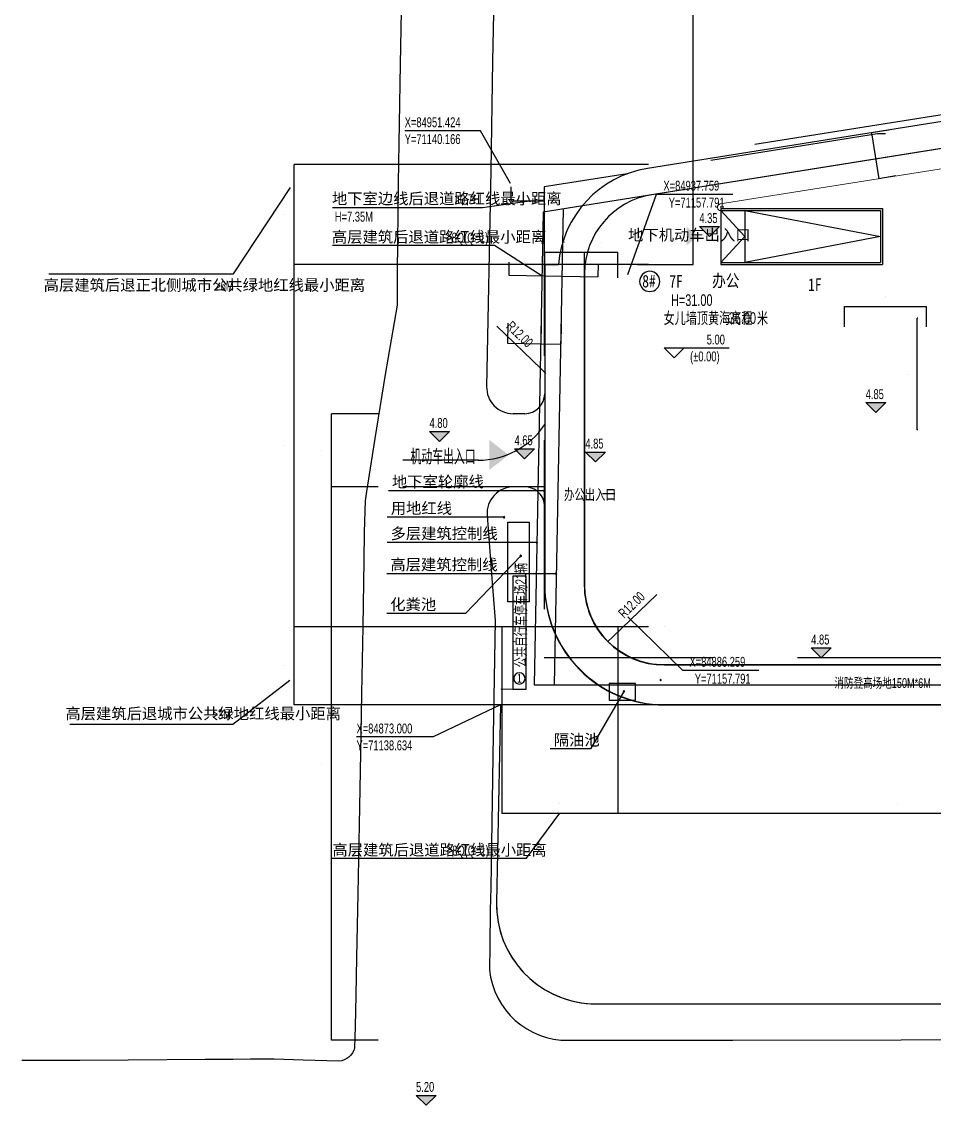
# Model space of a CAD drawing. Header units: metres. Extents: x 71066629 to 71646772, y 84793253 to 85208804.
# Drawn here: x 71066629 to 71203891, y 84812750 to 84975780 of the extents above; entities that cross this region are included whole.
import ezdxf

# ---------------------------------------------------------------- set-up
doc = ezdxf.new("R2010")
doc.units = ezdxf.units.M
doc.header["$LTSCALE"] = 1000
doc.linetypes.add('DASHEDX2', pattern=[38.1, 25.4, -12.7])
for name, color, linetype in [('A_N_DIM_LEAD', 3, 'CONTINUOUS'), ('A_N_PUB_TEXT', 7, 'CONTINUOUS'), ('A_SITEP_TEX_1', 7, 'CONTINUOUS'), ('A_SITEP_TEX_2', 7, 'CONTINUOUS'), ('DIM_COOR', 3, 'CONTINUOUS'), ('DIM_SYMB', 3, 'CONTINUOUS'), ('G-ANNO-DIMS', 3, 'CONTINUOUS'), ('G-ANNO-LEGN', 3, 'CONTINUOUS'), ('G-ANNO-LEVL', 3, 'CONTINUOUS'), ('G-ANNO-TEXT', 7, 'CONTINUOUS'), ('G-BLDG-HIGH', 1, 'CONTINUOUS'), ('G-BLDG-MULT', 1, 'CONTINUOUS'), ('G-BSMT-OTLN', 5, 'DASHEDX2'), ('G-FRIE-FLWL', 6, 'CONTINUOUS'), ('G-PLTG', 105, 'CONTINUOUS'), ('G-SDWK', 157, 'CONTINUOUS'), ('G-STRU', 134, 'CONTINUOUS'), ('G_DRIV_ROAD', 145, 'CONTINUOUS'), ('G_N_PUB_TEXT', 7, 'CONTINUOUS'), ('G_SITE_REDL', 1, 'CONTINUOUS'), ('PUB_DIM', 3, 'CONTINUOUS'), ('PUB_TEXT', 7, 'CONTINUOUS')]:
    doc.layers.add(name, color=color, linetype=linetype)
doc.layers.add('G-ROAD-园区', color=175, linetype='CONTINUOUS', lineweight=13)
doc.styles.add('_TCH_DIM', font='_TCH_DIM')
doc.styles.add('GAD A', font='GAD A')
doc.styles.add('HZ1', font='HZ1')
doc.styles.get("Standard").update_dxf_attribs({"font": 'STANDARD'})
doc.styles.add('黑体', font='黑体')
doc.dimstyles.get("Standard").update_dxf_attribs({"dimtxt": 2, "dimasz": 1, "dimexe": 0.18, "dimexo": 0.0625, "dimgap": 1, "dimtad": 0, "dimtoh": 1, "dimdec": 1, "dimzin": 0, "dimdsep": 46, "dimtxsty": 'STANDARD', "dimcen": 0.09, "dimadec": 0, "dimazin": 0, "dimtfac": 1, "dimtdec": 4, "dimtofl": 0, "dimtmove": 0, "dimatfit": 3, "dimtolj": 1, "dimtzin": 0, "dimarcsym": 0})

# ---------------------------------------------------------------- blocks, each defined once
blk = doc.blocks.new('*D5')
at = {"layer": 'PUB_DIM', "color": 0, "linetype": 'ByBlock', "lineweight": -2}
for p, q in [((71159263, 85025245), (71167635, 85025245)), ((71167635, 84939259), (71167635, 85025245)), ((71159263, 84939259), (71167635, 84939259))]:
    blk.add_line(p, q, dxfattribs=at)
for points in [[(71167635, 85025245), (71167635, 85025244), (71167634, 85025244)], [(71167635, 84939259), (71167634, 84939260), (71167635, 84939260)]]:
    blk.add_solid(points, dxfattribs=at)
at = {"layer": 'PUB_DIM', "color": 0, "linetype": 'CONTINUOUS', "lineweight": -2, "insert": (71166135, 84982252), "char_height": 2, "width": 9.56, "attachment_point": 5, "rotation": 90}
blk.add_mtext('85985.4', dxfattribs=at)
blk = doc.blocks.new('*D6')
at = {"layer": 'G-ANNO-DIMS', "color": 0, "linetype": 'ByBlock', "lineweight": -2}
for p, q in [((71160886, 84954316), (71107625, 84954316)), ((71107625, 84939259), (71107625, 84954316)), ((71160886, 84939259), (71107625, 84939259))]:
    blk.add_line(p, q, dxfattribs=at)
for points in [[(71107625, 84954316), (71107625, 84954315), (71107625, 84954315)], [(71107625, 84939259), (71107625, 84939260), (71107625, 84939260)]]:
    blk.add_solid(points, dxfattribs=at)
at = {"layer": 'G-ANNO-DIMS', "color": 0, "linetype": 'CONTINUOUS', "lineweight": -2, "insert": (71106125, 84946788), "char_height": 2, "width": 9.11, "attachment_point": 5, "rotation": 90}
blk.add_mtext('15056.4', dxfattribs=at)
blk = doc.blocks.new('*D7')
at = {"layer": 'G-ANNO-DIMS', "color": 0, "linetype": 'ByBlock', "lineweight": -2}
for p, q in [((71160886, 84939259), (71107625, 84939259)), ((71107625, 84884759), (71107625, 84939259)), ((71160886, 84884759), (71107625, 84884759))]:
    blk.add_line(p, q, dxfattribs=at)
for points in [[(71107625, 84939259), (71107625, 84939258), (71107625, 84939258)], [(71107625, 84884759), (71107625, 84884760), (71107625, 84884760)]]:
    blk.add_solid(points, dxfattribs=at)
at = {"layer": 'G-ANNO-DIMS', "color": 0, "linetype": 'CONTINUOUS', "lineweight": -2, "insert": (71106125, 84912009), "char_height": 2, "width": 9.56, "attachment_point": 5, "rotation": 90}
blk.add_mtext('54500.0', dxfattribs=at)
blk = doc.blocks.new('*D8')
at = {"layer": 'G-ANNO-DIMS', "color": 0, "linetype": 'ByBlock', "lineweight": -2}
for p, q in [((71160886, 84884759), (71107625, 84884759)), ((71107625, 84873000), (71107625, 84884759)), ((71160886, 84873000), (71107625, 84873000))]:
    blk.add_line(p, q, dxfattribs=at)
for points in [[(71107625, 84884759), (71107625, 84884758), (71107625, 84884758)], [(71107625, 84873000), (71107625, 84873001), (71107625, 84873001)]]:
    blk.add_solid(points, dxfattribs=at)
at = {"layer": 'G-ANNO-DIMS', "color": 0, "linetype": 'CONTINUOUS', "lineweight": -2, "insert": (71106125, 84878880), "char_height": 2, "width": 8.44, "attachment_point": 5, "rotation": 90}
blk.add_mtext('11759.3', dxfattribs=at)
blk = doc.blocks.new('*D31')
at = {"layer": 'G-FRIE-FLWL', "color": 0, "linetype": 'ByBlock', "lineweight": -2}
for p, q in [((71151291, 84937259), (71151291, 84941086)), ((71151291, 84941086), (71156291, 84941086)), ((71156291, 84937259), (71156291, 84941086))]:
    blk.add_line(p, q, dxfattribs=at)
for points in [[(71151291, 84941086), (71151292, 84941086), (71151292, 84941086)], [(71156291, 84941086), (71156290, 84941086), (71156290, 84941086)]]:
    blk.add_solid(points, dxfattribs=at)
at = {"layer": 'G-FRIE-FLWL', "color": 0, "linetype": 'CONTINUOUS', "lineweight": -2, "insert": (71153791, 84942586), "char_height": 2, "width": 8, "attachment_point": 5, "rotation": 0.00003}
blk.add_mtext('5000.4', dxfattribs=at)
blk = doc.blocks.new('*D32')
at = {"layer": 'G-FRIE-FLWL', "color": 0, "linetype": 'ByBlock', "lineweight": -2}
for p, q in [((71145291, 84937259), (71145291, 84941086)), ((71145291, 84941086), (71151291, 84941086)), ((71151291, 84937259), (71151291, 84941086))]:
    blk.add_line(p, q, dxfattribs=at)
for points in [[(71145291, 84941086), (71145292, 84941086), (71145292, 84941086)], [(71151291, 84941086), (71151290, 84941086), (71151290, 84941086)]]:
    blk.add_solid(points, dxfattribs=at)
at = {"layer": 'G-FRIE-FLWL', "color": 0, "linetype": 'CONTINUOUS', "lineweight": -2, "insert": (71148291, 84942586), "char_height": 2, "width": 7.78, "attachment_point": 5, "rotation": 0.00003}
blk.add_mtext('5999.7', dxfattribs=at)
blk = doc.blocks.new('*D35')
at = {"layer": 'PUB_DIM', "color": 0, "linetype": 'ByBlock', "lineweight": -2}
for p, q in [((71201391, 84931159), (71201322, 84931159)), ((71201322, 84914359), (71201322, 84931159)), ((71201391, 84914359), (71201322, 84914359))]:
    blk.add_line(p, q, dxfattribs=at)
for points in [[(71201322, 84931159), (71201322, 84931158), (71201322, 84931158)], [(71201322, 84914359), (71201322, 84914360), (71201322, 84914360)]]:
    blk.add_solid(points, dxfattribs=at)
at = {"layer": 'PUB_DIM', "color": 0, "linetype": 'CONTINUOUS', "lineweight": -2, "insert": (71199822, 84922759), "char_height": 2, "width": 8.89, "attachment_point": 5, "rotation": 90}
blk.add_mtext('16800.0', dxfattribs=at)
blk = doc.blocks.new('*D36')
at = {"layer": 'PUB_DIM', "color": 0, "linetype": 'ByBlock', "lineweight": -2}
for p, q in [((71190391, 84929859), (71190391, 84932930)), ((71190391, 84932930), (71202691, 84932930)), ((71202691, 84929859), (71202691, 84932930))]:
    blk.add_line(p, q, dxfattribs=at)
for points in [[(71190391, 84932930), (71190392, 84932930), (71190392, 84932930)], [(71202691, 84932930), (71202690, 84932930), (71202690, 84932930)]]:
    blk.add_solid(points, dxfattribs=at)
at = {"layer": 'PUB_DIM', "color": 0, "linetype": 'CONTINUOUS', "lineweight": -2, "insert": (71196541, 84934430), "char_height": 2, "width": 8.89, "attachment_point": 5}
blk.add_mtext('12300.0', dxfattribs=at)
blk = doc.blocks.new('*D48')
at = {"layer": 'PUB_DIM', "color": 0, "linetype": 'ByBlock', "lineweight": -2}
for p, q in [((71120250, 84905799), (71113223, 84905799)), ((71113223, 84822529), (71113223, 84905799)), ((71120250, 84822529), (71113223, 84822529))]:
    blk.add_line(p, q, dxfattribs=at)
for points in [[(71113223, 84905799), (71113223, 84905798), (71113223, 84905798)], [(71113223, 84822529), (71113223, 84822530), (71113223, 84822530)]]:
    blk.add_solid(points, dxfattribs=at)
at = {"layer": 'PUB_DIM', "color": 0, "linetype": 'CONTINUOUS', "lineweight": -2, "insert": (71111723, 84864164), "char_height": 2, "width": 8.89, "attachment_point": 5, "rotation": 90}
blk.add_mtext('83270.1', dxfattribs=at)
blk = doc.blocks.new('*D49')
at = {"layer": 'PUB_DIM', "color": 0, "linetype": 'ByBlock', "lineweight": -2}
for p, q in [((71120250, 84916799), (71113223, 84916799)), ((71113223, 84905799), (71113223, 84916799)), ((71120250, 84905799), (71113223, 84905799))]:
    blk.add_line(p, q, dxfattribs=at)
for points in [[(71113223, 84916799), (71113223, 84916798), (71113223, 84916798)], [(71113223, 84905799), (71113223, 84905800), (71113223, 84905800)]]:
    blk.add_solid(points, dxfattribs=at)
at = {"layer": 'PUB_DIM', "color": 0, "linetype": 'CONTINUOUS', "lineweight": -2, "insert": (71111723, 84911299), "char_height": 2, "width": 8.44, "attachment_point": 5, "rotation": 90}
blk.add_mtext('11000.0', dxfattribs=at)
blk = doc.blocks.new('*D50')
at = {"layer": 'PUB_DIM', "color": 0, "linetype": 'ByBlock', "lineweight": -2}
for p, q in [((71197000, 84959479), (71194445, 84959071)), ((71194445, 84959071), (71195548, 84952158)), ((71198103, 84952566), (71195548, 84952158))]:
    blk.add_line(p, q, dxfattribs=at)
for points in [[(71194445, 84959071), (71194445, 84959070), (71194445, 84959070)], [(71195548, 84952158), (71195547, 84952159), (71195548, 84952159)]]:
    blk.add_solid(points, dxfattribs=at)
at = {"layer": 'PUB_DIM', "color": 0, "linetype": 'CONTINUOUS', "lineweight": -2, "insert": (71196478, 84955851), "char_height": 2, "width": 7.33, "attachment_point": 5, "rotation": 279.06477}
blk.add_mtext('7000.1', dxfattribs=at)
blk = doc.blocks.new('*D65')
at = {"layer": 'PUB_DIM', "color": 0, "linetype": 'ByBlock', "lineweight": -2}
for p, q in [((71139911, 84939595), (71139873, 84937636)), ((71153309, 84939333), (71153271, 84937375)), ((71139873, 84937636), (71153271, 84937375))]:
    blk.add_line(p, q, dxfattribs=at)
for points in [[(71139873, 84937636), (71139874, 84937637), (71139874, 84937636)], [(71153271, 84937375), (71153270, 84937375), (71153270, 84937375)]]:
    blk.add_solid(points, dxfattribs=at)
at = {"layer": 'PUB_DIM', "color": 0, "linetype": 'CONTINUOUS', "lineweight": -2, "insert": (71146601, 84939005), "char_height": 2, "width": 9.11, "attachment_point": 5, "rotation": 358.88108}
blk.add_mtext('13400.2', dxfattribs=at)
blk = doc.blocks.new('*D79')
at = {"layer": 'G-ANNO-DIMS', "color": 0, "linetype": 'ByBlock', "lineweight": -2}
for p, q in [((71138847, 84884852), (71138847, 84856704)), ((71156274, 84884852), (71156274, 84856704)), ((71138847, 84856704), (71156274, 84856704))]:
    blk.add_line(p, q, dxfattribs=at)
for points in [[(71138847, 84856704), (71138848, 84856705), (71138848, 84856704)], [(71156274, 84856704), (71156273, 84856704), (71156273, 84856705)]]:
    blk.add_solid(points, dxfattribs=at)
at = {"layer": 'G-ANNO-DIMS', "color": 0, "linetype": 'CONTINUOUS', "lineweight": -2, "insert": (71147561, 84858204), "char_height": 2, "width": 9.11, "attachment_point": 5}
blk.add_mtext('17426.8', dxfattribs=at)
blk = doc.blocks.new('*D80')
at = {"layer": 'G-ANNO-DIMS', "color": 0, "linetype": 'ByBlock', "lineweight": -2}
for p, q in [((71156274, 84884852), (71156274, 84856704)), ((71240553, 84884852), (71240553, 84856704)), ((71156274, 84856704), (71240553, 84856704))]:
    blk.add_line(p, q, dxfattribs=at)
for points in [[(71156274, 84856704), (71156275, 84856705), (71156275, 84856704)], [(71240553, 84856704), (71240552, 84856704), (71240552, 84856705)]]:
    blk.add_solid(points, dxfattribs=at)
at = {"layer": 'G-ANNO-DIMS', "color": 0, "linetype": 'CONTINUOUS', "lineweight": -2, "insert": (71198413, 84858204), "char_height": 2, "width": 6.44, "attachment_point": 5}
blk.add_mtext('84.26', dxfattribs=at)
blk = doc.blocks.new('*D86')
at = {"layer": 'G-ANNO-DIMS', "color": 0, "linetype": 'ByBlock', "lineweight": -2}
for p, q in [((71140209, 84950909), (71140209, 84948849)), ((71145192, 84950909), (71145192, 84948849)), ((71140209, 84948849), (71145192, 84948849))]:
    blk.add_line(p, q, dxfattribs=at)
for points in [[(71140209, 84948849), (71140210, 84948849), (71140210, 84948849)], [(71145192, 84948849), (71145191, 84948849), (71145191, 84948849)]]:
    blk.add_solid(points, dxfattribs=at)
at = {"layer": 'G-ANNO-DIMS', "color": 0, "linetype": 'CONTINUOUS', "lineweight": -2, "insert": (71143201, 84950204), "char_height": 2, "width": 4.67, "attachment_point": 5}
blk.add_mtext('5.63', dxfattribs=at)
blk = doc.blocks.new('*D87')
at = {"layer": 'G-ANNO-DIMS', "color": 0, "linetype": 'ByBlock', "lineweight": -2}
for p, q in [((71139756, 84930432), (71139697, 84927427)), ((71144754, 84930334), (71144696, 84927329)), ((71139697, 84927427), (71144696, 84927329))]:
    blk.add_line(p, q, dxfattribs=at)
for points in [[(71139697, 84927427), (71139698, 84927427), (71139698, 84927427)], [(71144696, 84927329), (71144695, 84927329), (71144695, 84927329)]]:
    blk.add_solid(points, dxfattribs=at)
at = {"layer": 'G-ANNO-DIMS', "color": 0, "linetype": 'CONTINUOUS', "lineweight": -2, "insert": (71142284, 84929221), "char_height": 2, "width": 4.67, "attachment_point": 5, "rotation": 358.88116}
blk.add_mtext('5.00', dxfattribs=at)
blk = doc.blocks.new('*D88')
at = {"layer": 'G-ANNO-DIMS', "color": 0, "linetype": 'ByBlock', "lineweight": -2}
for p, q in [((71144754, 84930334), (71144696, 84927329)), ((71147754, 84930276), (71147695, 84927270)), ((71144696, 84927329), (71147695, 84927270))]:
    blk.add_line(p, q, dxfattribs=at)
for points in [[(71144696, 84927329), (71144697, 84927329), (71144697, 84927329)], [(71147695, 84927270), (71147694, 84927270), (71147694, 84927271)]]:
    blk.add_solid(points, dxfattribs=at)
at = {"layer": 'G-ANNO-DIMS', "color": 0, "linetype": 'CONTINUOUS', "lineweight": -2, "insert": (71148109, 84928925), "char_height": 2, "width": 4.67, "attachment_point": 5, "rotation": 358.88116}
blk.add_mtext('3.00', dxfattribs=at)
blk = doc.blocks.new('*D134')
at = {"layer": 'PUB_DIM', "color": 0, "linetype": 'ByBlock', "lineweight": -2}
for p, q in [((71156274, 84886760), (71156274, 84886760)), ((71156274, 84886760), (71156292, 84886760)), ((71156292, 84886759), (71156292, 84886759))]:
    blk.add_line(p, q, dxfattribs=at)
for points in [[(71156274, 84886760), (71156275, 84886760), (71156275, 84886760)], [(71156292, 84886760), (71156291, 84886759), (71156291, 84886760)]]:
    blk.add_solid(points, dxfattribs=at)
at = {"layer": 'PUB_DIM', "color": 0, "linetype": 'CONTINUOUS', "lineweight": -2, "insert": (71156283, 84886761), "char_height": 2, "width": 4.44, "attachment_point": 5, "rotation": 358.88108}
blk.add_mtext('17.4', dxfattribs=at)
blk = doc.blocks.new('*D146')
at = {"layer": 'PUB_DIM', "color": 0, "linetype": 'ByBlock', "lineweight": -2}
for p, q in [((71156292, 84874379), (71156292, 84874371)), ((71156292, 84874371), (71156596, 84874371)), ((71156596, 84874379), (71156596, 84874371))]:
    blk.add_line(p, q, dxfattribs=at)
for points in [[(71156292, 84874371), (71156293, 84874371), (71156293, 84874371)], [(71156596, 84874371), (71156595, 84874371), (71156595, 84874371)]]:
    blk.add_solid(points, dxfattribs=at)
at = {"layer": 'PUB_DIM', "color": 0, "linetype": 'CONTINUOUS', "lineweight": -2, "insert": (71156444, 84874373), "char_height": 2, "width": 6.44, "attachment_point": 5}
blk.add_mtext('304.2', dxfattribs=at)
blk = doc.blocks.new('*D148')
at = {"layer": 'PUB_DIM', "color": 0, "linetype": 'ByBlock', "lineweight": -2}
for p, q in [((71163291, 84884760), (71163296, 84884760)), ((71163291, 84884754), (71163296, 84884754)), ((71163296, 84884754), (71163296, 84884760))]:
    blk.add_line(p, q, dxfattribs=at)
for points in [[(71163296, 84884760), (71163296, 84884759), (71163295, 84884759)], [(71163296, 84884754), (71163295, 84884755), (71163296, 84884755)]]:
    blk.add_solid(points, dxfattribs=at)
at = {"layer": 'PUB_DIM', "color": 0, "linetype": 'CONTINUOUS', "lineweight": -2, "insert": (71163294, 84884757), "char_height": 2, "width": 3.11, "attachment_point": 5, "rotation": 90}
blk.add_mtext('5.8', dxfattribs=at)
blk = doc.blocks.new('*D149')
at = {"layer": 'PUB_DIM', "color": 0, "linetype": 'ByBlock', "lineweight": -2}
for p, q in [((71163291, 84884754), (71163296, 84884754)), ((71163291, 84884748), (71163296, 84884748)), ((71163296, 84884748), (71163296, 84884754))]:
    blk.add_line(p, q, dxfattribs=at)
for points in [[(71163296, 84884754), (71163296, 84884753), (71163295, 84884753)], [(71163296, 84884748), (71163295, 84884749), (71163296, 84884749)]]:
    blk.add_solid(points, dxfattribs=at)
at = {"layer": 'PUB_DIM', "color": 0, "linetype": 'CONTINUOUS', "lineweight": -2, "insert": (71163294, 84884751), "char_height": 2, "width": 3.11, "attachment_point": 5, "rotation": 90}
blk.add_mtext('6.0', dxfattribs=at)
blk = doc.blocks.new('*D160')
at = {"layer": 'PUB_DIM', "color": 0, "linetype": 'ByBlock', "lineweight": -2}
for p, q in [((71156274, 84886760), (71156274, 84886760)), ((71156274, 84886760), (71156292, 84886760)), ((71156292, 84886759), (71156292, 84886759))]:
    blk.add_line(p, q, dxfattribs=at)
for points in [[(71156274, 84886760), (71156275, 84886760), (71156275, 84886760)], [(71156292, 84886760), (71156291, 84886759), (71156291, 84886760)]]:
    blk.add_solid(points, dxfattribs=at)
at = {"layer": 'PUB_DIM', "color": 0, "linetype": 'CONTINUOUS', "lineweight": -2, "insert": (71156283, 84886761), "char_height": 2, "width": 4.44, "attachment_point": 5, "rotation": 358.88108}
blk.add_mtext('17.4', dxfattribs=at)
blk = doc.blocks.new('*D165')
at = {"layer": 'PUB_DIM', "color": 0, "linetype": 'ByBlock', "lineweight": -2}
for p, q in [((71163291, 84884760), (71163296, 84884760)), ((71163291, 84884754), (71163296, 84884754)), ((71163296, 84884754), (71163296, 84884760))]:
    blk.add_line(p, q, dxfattribs=at)
for points in [[(71163296, 84884760), (71163296, 84884759), (71163295, 84884759)], [(71163296, 84884754), (71163295, 84884755), (71163296, 84884755)]]:
    blk.add_solid(points, dxfattribs=at)
at = {"layer": 'PUB_DIM', "color": 0, "linetype": 'CONTINUOUS', "lineweight": -2, "insert": (71163294, 84884757), "char_height": 2, "width": 3.11, "attachment_point": 5, "rotation": 90}
blk.add_mtext('5.8', dxfattribs=at)
blk = doc.blocks.new('*D166')
at = {"layer": 'PUB_DIM', "color": 0, "linetype": 'ByBlock', "lineweight": -2}
for p, q in [((71163291, 84884754), (71163296, 84884754)), ((71163291, 84884748), (71163296, 84884748)), ((71163296, 84884748), (71163296, 84884754))]:
    blk.add_line(p, q, dxfattribs=at)
for points in [[(71163296, 84884754), (71163296, 84884753), (71163295, 84884753)], [(71163296, 84884748), (71163295, 84884749), (71163296, 84884749)]]:
    blk.add_solid(points, dxfattribs=at)
at = {"layer": 'PUB_DIM', "color": 0, "linetype": 'CONTINUOUS', "lineweight": -2, "insert": (71163294, 84884751), "char_height": 2, "width": 3.11, "attachment_point": 5, "rotation": 90}
blk.add_mtext('6.0', dxfattribs=at)

msp = doc.modelspace()

# ---------------------------------------------------------------- hatches: boundary and pattern name
at = {"layer": 'A_SITEP_TEX_2'}
for points in [[(71166662.54, 84942132.8), (71168411.52, 84943499.08), (71166662.54, 84944865.35)], [(71136948.25, 84908318.15), (71139863.23, 84910595.27), (71136948.25, 84912872.39)]]:
    msp.add_hatch(color=256, dxfattribs=at).paths.add_polyline_path(points, flags=0)
at = {"layer": 'G-ANNO-LEVL'}
for points in [[(71170062.53, 84943459.31), (71168562.53, 84944959.31), (71171562.53, 84944959.31)], [(71195077.14, 84916976.54), (71193577.14, 84918476.54), (71196577.14, 84918476.54)], [(71129482.65, 84912643.5), (71127982.65, 84914143.5), (71130982.65, 84914143.5)], [(71142266.03, 84910030.52), (71140766.03, 84911530.52), (71143766.03, 84911530.52)], [(71152919.44, 84909538.37), (71151419.44, 84911038.37), (71154419.44, 84911038.37)], [(71186889.87, 84880057.8), (71185389.87, 84881557.8), (71188389.87, 84881557.8)], [(71127455.16, 84812750.43), (71125955.16, 84814250.43), (71128955.16, 84814250.43)]]:
    msp.add_hatch(color=256, dxfattribs=at).paths.add_polyline_path(points, flags=0)
at = {"layer": 'G-FRIE-FLWL'}
h = msp.add_hatch(dxfattribs=at)
h.set_pattern_fill('AR-HBONE', color=256, scale=1000, style=0)
h.set_pattern_definition([])
edge = h.paths.add_edge_path(flags=0)
edge.add_line((71145291.5, 84939259.31), (71145291.5, 84891119.95))
edge.add_arc((71163411.85, 84891119.95), 18120.36, 180, 269.618148)
edge.add_line((71163291.09, 84873000), (71240555.93, 84873000))
edge.add_line((71240555.93, 84873000), (71240555.93, 84879000))
edge.add_line((71240555.93, 84879000), (71163289.49, 84879000))
edge.add_arc((71163289.49, 84890998.39), 11998.39, 179.9923114, 270, ccw=False)
edge.add_line((71151291.1, 84891000), (71151291.1, 84939259.31))
edge.add_line((71151291.1, 84939259.31), (71145291.5, 84939259.31))
at = {"layer": 'G-PLTG'}
h = msp.add_hatch(dxfattribs=at)
h.set_pattern_fill('CROSS', color=256, scale=500, style=0)
h.set_pattern_definition([])
edge = h.paths.add_edge_path(flags=0)
edge.add_line((71147349.08, 84939259.31), (71145291.52, 84939259.31))
edge.add_line((71145291.52, 84939259.31), (71145291.34, 84919918.44))
edge.add_arc((71142147.51, 84919858.9), 3144.39, 256.6620715, 1.0849922, ccw=False)
edge.add_line((71141422.12, 84916799.33), (71139492.1, 84916942.55))
edge.add_line((71139492.1, 84916942.55), (71140165.58, 84951423.83))
edge.add_line((71140165.58, 84951423.83), (71214357.84, 84963260.73))
edge.add_line((71214357.84, 84963260.73), (71254089.19, 84969599.61))
edge.add_line((71254089.19, 84969599.61), (71256456.24, 84969777.29))
edge.add_line((71256456.24, 84969777.29), (71265024.64, 84915678.51))
edge.add_line((71265024.64, 84915678.51), (71253588.28, 84913867.17))
edge.add_line((71253588.28, 84913867.17), (71246939.81, 84955843.92))
edge.add_line((71246939.81, 84955843.92), (71241013.68, 84954905.32))
edge.add_line((71241013.68, 84954905.32), (71240631.91, 84957315.72))
edge.add_arc((71231742.72, 84955907.81), 9000, 9, 99.0646972)
edge.add_line((71230324.77, 84964795.4), (71160770.3, 84953698.54))
edge.add_arc((71163291.1, 84937898.36), 16000, 99.0646972, 175.1205392)
h = msp.add_hatch(dxfattribs=at)
h.set_pattern_fill('CROSS', color=256, scale=500, style=0)
h.set_pattern_definition([])
edge = h.paths.add_edge_path(flags=0)
edge.add_line((71160984.09, 84873148.44), (71160984.09, 84872999.99))
edge.add_line((71160984.09, 84872999.99), (71138633.84, 84872999.95))
edge.add_line((71138633.84, 84872999.95), (71138680.21, 84875374.19))
edge.add_line((71138680.21, 84875374.19), (71142508.77, 84875374.19))
edge.add_line((71142508.77, 84875374.19), (71142508.77, 84888503.23))
edge.add_line((71142508.77, 84888503.23), (71142959.84, 84888503.23))
edge.add_line((71142959.84, 84888503.23), (71142959.84, 84900503.23))
edge.add_line((71142959.84, 84900503.23), (71139172.38, 84900577.21))
edge.add_line((71139172.38, 84900577.21), (71139269.83, 84905562.14))
edge.add_line((71139269.83, 84905562.14), (71140626.75, 84905799.33))
edge.add_line((71140626.75, 84905799.33), (71142291.19, 84905799.33))
edge.add_arc((71142291.19, 84902799.33), 3000, 359.9995254, 90, ccw=False)
edge.add_line((71145291.19, 84902799.3), (71145291.1, 84891000.14))
edge.add_arc((71163291.09, 84890999.99), 18000, 179.9995254, 262.6363091)

# ---------------------------------------------------------------- linework, layer by layer
at = {"layer": 'A_N_DIM_LEAD'}
for p, q in [((71141688.84, 84895402.73), (71133377.98, 84886743.03)), ((71133377.98, 84886743.03), (71121536.6, 84886743.03)), ((71157210.94, 84875023.98), (71152202.83, 84866364.28)), ((71152202.83, 84866364.28), (71146127.31, 84866364.28))]:
    msp.add_line(p, q, dxfattribs=at)
for points in [[(71141758.09, 84895474.88, 1), (71141619.6, 84895330.58, 1)], [(71157261.01, 84875110.54, 1), (71157160.88, 84874937.41, 1)]]:
    msp.add_lwpolyline(points, format="xyb", close=True, dxfattribs=at)
at = {"layer": 'A_SITEP_TEX_2'}
msp.add_lwpolyline([(71153981.12, 84904776.53), (71155853.13, 84904776.53)], dxfattribs=at)
at = {"layer": 'DIM_COOR', "color": 3}
for p, q in [((71135619.05, 84959379.59), (71124234.05, 84959379.59)), ((71140165.58, 84951423.77), (71135619.05, 84959379.59)), ((71157791.45, 84937759.31), (71162102.82, 84949830.95)), ((71162102.82, 84949830.95), (71173597.82, 84949830.95)), ((71157791.45, 84886259.31), (71166020.43, 84878204.11)), ((71166020.43, 84878204.11), (71177515.43, 84878204.11)), ((71138633.76, 84873000), (71128537.61, 84868170.87)), ((71128537.61, 84868170.87), (71116987.61, 84868170.87))]:
    msp.add_line(p, q, dxfattribs=at)
at = {"layer": 'DIM_SYMB'}
for points in [[(71070713.27, 84937822.2), (71098494.09, 84937822.2), (71107057.19, 84950817.07)], [(71113369.83, 84947846.33), (71135944.65, 84947846.33), (71143025.09, 84948848.81)], [(71113369.83, 84942136.2), (71137736.35, 84942136.2), (71144895.18, 84937538.4)], [(71073875.89, 84870083.01), (71098407.07, 84870083.01), (71106955.72, 84876728.45)], [(71113217.44, 84849921.15), (71142546.27, 84849921.15), (71147560.78, 84856704.45)]]:
    msp.add_lwpolyline(points, dxfattribs=at)
msp.add_lwpolyline([(71162778.82, 84876687.53, 1), (71162673.55, 84876769.36, 1)], format="xyb", close=True, dxfattribs=at)
at = {"layer": 'G-ANNO-DIMS'}
for p, q in [((71132156.06, 84905194.14), (71121796.12, 84905194.14)), ((71145191.66, 84905194.14), (71132156.06, 84905194.14)), ((71125363.16, 84901216.17), (71121619.75, 84901216.17)), ((71139184.86, 84901216.17), (71125363.16, 84901216.17)), ((71127693.65, 84897413.34), (71121587.37, 84897413.34)), ((71144111.53, 84897413.34), (71127693.65, 84897413.34)), ((71127013.2, 84892730.26), (71121557.54, 84892730.26)), ((71147006.21, 84892730.26), (71127013.2, 84892730.26))]:
    msp.add_line(p, q, dxfattribs=at)
for points in [[(71145291.66, 84905194.14, 1), (71145091.66, 84905194.14, 1)], [(71139284.86, 84901216.17, 1), (71139084.86, 84901216.17, 1)], [(71144211.53, 84897413.34, 1), (71144011.53, 84897413.34, 1)], [(71147106.21, 84892730.26, 1), (71146906.21, 84892730.26, 1)]]:
    msp.add_lwpolyline(points, format="xyb", close=True, dxfattribs=at)
at = {"layer": 'G-ANNO-LEGN', "color": 3}
for points in [[(71171791.63, 84947359.32), (71175391.63, 84943459.31), (71171791.63, 84939559.31)], [(71175391.63, 84947359.32), (71195791.63, 84943459.31), (71175391.63, 84939559.31)]]:
    msp.add_lwpolyline(points, dxfattribs=at)
at = {"layer": 'G-ANNO-LEVL'}
for p, q in [((71170062.53, 84943459.31), (71168562.53, 84944959.31)), ((71168562.53, 84944959.31), (71171562.53, 84944959.31)), ((71170062.53, 84943459.31), (71171562.53, 84944959.31)), ((71164784.45, 84925188.67), (71163284.45, 84926688.67)), ((71163284.45, 84926688.67), (71173011.95, 84926688.67)), ((71164784.45, 84925188.67), (71166284.45, 84926688.67)), ((71195077.14, 84916976.54), (71193577.14, 84918476.54)), ((71193577.14, 84918476.54), (71196577.14, 84918476.54)), ((71195077.14, 84916976.54), (71196577.14, 84918476.54)), ((71129482.65, 84912643.5), (71127982.65, 84914143.5)), ((71127982.65, 84914143.5), (71130982.65, 84914143.5)), ((71129482.65, 84912643.5), (71130982.65, 84914143.5)), ((71142266.03, 84910030.52), (71140766.03, 84911530.52)), ((71140766.03, 84911530.52), (71143766.03, 84911530.52)), ((71142266.03, 84910030.52), (71143766.03, 84911530.52)), ((71152919.44, 84909538.37), (71151419.44, 84911038.37)), ((71151419.44, 84911038.37), (71154419.44, 84911038.37)), ((71152919.44, 84909538.37), (71154419.44, 84911038.37)), ((71186889.87, 84880057.8), (71185389.87, 84881557.8)), ((71185389.87, 84881557.8), (71188389.87, 84881557.8)), ((71186889.87, 84880057.8), (71188389.87, 84881557.8)), ((71127455.16, 84812750.43), (71125955.16, 84814250.43)), ((71125955.16, 84814250.43), (71128955.16, 84814250.43)), ((71127455.16, 84812750.43), (71128955.16, 84814250.43))]:
    msp.add_line(p, q, dxfattribs=at)
at = {"layer": 'G-ANNO-TEXT'}
for points in [[(71159574.16, 84936705.94, 1), (71162609.05, 84936705.94, 1)], [(71140646.84, 84876964.83, 1), (71142332.88, 84876964.83, 1)]]:
    msp.add_lwpolyline(points, format="xyb", close=True, dxfattribs=at)
at = {"layer": 'G-BLDG-HIGH', "linetype": 'CONTINUOUS'}
msp.add_lwpolyline([(71148092.75, 84947625.34), (71146693.9, 84875999.99)], dxfattribs=at)
at = {"layer": 'G-BLDG-MULT', "linetype": 'CONTINUOUS'}
msp.add_lwpolyline([(71145082.8, 84947145.13), (71143693.33, 84875999.99), (71281870, 84875999.99), (71296811.98, 84875999.99), (71311745.98, 84876484.26), (71466129.69, 84881489.51), (71464935.39, 84925672.06), (71467623.38, 84955755.7), (71467410.2, 84963644.29), (71369769.26, 84964671.24), (71337717.68, 84964938.77), (71266511.92, 84965533.62), (71265268.49, 84965533.22), (71264047.09, 84965511.4), (71262826.14, 84965468.28), (71261606.21, 84965403.85), (71260387.02, 84965318.14), (71259170.08, 84965211.39), (71257955.46, 84965083.21), (71256754.53, 84964935.28), (71254843.76, 84964656.75), (71145082.8, 84947145.13)], dxfattribs=at)
at = {"layer": 'G-BSMT-OTLN'}
msp.add_lwpolyline([(71463841.63, 84964909.49), (71234641.63, 84964909.49), (71234641.63, 84958909.49), (71195336.44, 84958909.49), (71145191.63, 84950909.23), (71145191.63, 84880109.49), (71249141.63, 84880109.49), (71249141.63, 84877109.49), (71391141.63, 84877109.49), (71391141.63, 84880109.49), (71463841.63, 84880109.49)], close=True, dxfattribs=at)
at = {"layer": 'G-FRIE-FLWL', "linetype": 'CONTINUOUS'}
for p, q in [((71222931.43, 84963615.94), (71160770.63, 84953698.59)), ((71221170.77, 84959284.45), (71161400.49, 84949748.49)), ((71145291.5, 84939259.31), (71145291.1, 84891000)), ((71147349.08, 84939259.31), (71145291.5, 84939259.31)), ((71151291.1, 84937898.36), (71151291.1, 84891000)), ((71135291.24, 84909799.33), (71123953.55, 84909799.33)), ((71145291.22, 84905799.33), (71123953.55, 84905799.33)), ((71233384.22, 84879000), (71163291.1, 84879000)), ((71163291.1, 84879000), (71240555.93, 84879000)), ((71240555.93, 84873000), (71163291.09, 84873000))]:
    msp.add_line(p, q, dxfattribs=at)
msp.add_lwpolyline([(71145291.5, 84939259.31), (71145291.5, 84891119.95, 0.412262898), (71163291.09, 84873000), (71240555.93, 84873000), (71240555.93, 84879000), (71163289.49, 84879000, -0.414252867), (71151291.1, 84891000), (71151291.1, 84939259.31), (71145291.5, 84939259.31)], format="xyb", dxfattribs=at)
for centre, radius, start, end in [((71163291.1, 84937898.36), 16000, 99.0647747, 175.1205392), ((71163291.1, 84937898.36), 12000, 99.0647747, 180.0000002), ((71135291.24, 84921799.33), 12000, 270, 326.4431886), ((71163291.09, 84890999.99), 18000, 179.9999899, 269.9999898), ((71163291.1, 84891000), 12000, 180.0000002, 270.0000001)]:
    msp.add_arc(centre, radius, start, end, dxfattribs=at)
at = {"layer": 'G-ROAD-园区'}
for p, q in [((71160723.03, 84953690.92), (71230324.76, 84964795.4)), ((71171696.1, 84948353.07), (71223072.39, 84956549.81)), ((71171791.63, 84947359.32), (71171774.88, 84947359.32)), ((71145291.19, 84902799.3), (71145291.1, 84890999.99))]:
    msp.add_line(p, q, dxfattribs=at)
msp.add_lwpolyline([(71142508.77, 84875374.19), (71138680.21, 84875374.19)], dxfattribs=at)
for centre, radius, start, end in [((71163291.1, 84937898.36), 16000, 99.0647747, 175.1205392), ((71171774.88, 84947859.32), 500, 99.0647555, 270), ((71163291.09, 84890999.99), 18000, 179.9999899, 269.9999898)]:
    msp.add_arc(centre, radius, start, end, dxfattribs=at)
at = {"layer": 'G-SDWK'}
for p, q in [((71137691.75, 84983698.82), (71137451.83, 84969850.55)), ((71137451.83, 84969850.55), (71137166.82, 84953367.88)), ((71137166.82, 84953367.88), (71136553.61, 84920874.8)), ((71145291.38, 84939259.31), (71145291.34, 84919799.3)), ((71145291.52, 84939259.31), (71147349.08, 84939259.31)), ((71136607.24, 84923716.5), (71136586.02, 84922272.47)), ((71142291.34, 84916799.33), (71140552.9, 84916799.33)), ((71142291.19, 84905799.33), (71140626.75, 84905799.33)), ((71136638.34, 84901495.15), (71137362.13, 84892004.58)), ((71137362.13, 84892004.58), (71137842, 84885714)), ((71137842, 84885714), (71137647.49, 84874093.77)), ((71137647.49, 84874093.77), (71137552.66, 84868442.41)), ((71137552.66, 84868442.41), (71137168.92, 84845505.46)), ((71137168.92, 84845505.46), (71137100.88, 84842103.22)), ((71137100.88, 84842103.22), (71137022.34, 84836731.33)), ((71137022.34, 84836731.33), (71136977.11, 84833138.01)), ((71148862.9, 84822529.57), (71149112.34, 84822530.01))]:
    msp.add_line(p, q, dxfattribs=at)
for points in [[(71123831.36, 84985369.97), (71123546.48, 84969380.16), (71123228.29, 84951553.3), (71123119.23, 84938103.94), (71123089, 84933135), (71121311.64, 84922674.04), (71119750.71, 84913045.61), (71118493.44, 84905087.62), (71118275, 84903705), (71118158.6, 84898965.37), (71118096.13, 84894710.1), (71117920.35, 84884721.75), (71117738.2, 84874698.11), (71117575.73, 84865741.99), (71117380.17, 84854982.91), (71117173.41, 84844576.97), (71116979.08, 84834976.97), (71116864.65, 84829324.16), (71116769.36, 84824616.71), (71116704, 84821388, -0.323696482), (71114344, 84819401), (71108959.42, 84819550.4), (71104600.44, 84819671.35), (71103083.08, 84819691.48), (71101044.9, 84819676.85), (71098431.12, 84819658.1), (71094215.64, 84819627.85), (71082664.94, 84819544.96), (71075375.76, 84819510.29), (71068110.15, 84819508.28), (71066628.9, 84819507.87)], [(71149112.34, 84822530.01), (71173575.51, 84822573.63), (71198880.99, 84822618.76), (71217377.78, 84822651.74), (71231038.31, 84822676.1), (71238835, 84822690, 0.353295134), (71241991, 84825827), (71241991, 84827999.95)]]:
    msp.add_lwpolyline(points, format="xyb", dxfattribs=at)
for centre, radius, start, end in [((71140552.9, 84920799.33), 4000, 178.9188343, 270), ((71142291.34, 84919799.33), 3000, 270, 359.9995254), ((71140626.75, 84901799.33), 4000, 90, 184.3611686), ((71142291.19, 84902799.33), 3000, 359.9995254, 90), ((71148738.69, 84834353.1), 11824.18, 185.8983139, 270.6018691)]:
    msp.add_arc(centre, radius, start, end, dxfattribs=at)
at = {"layer": 'G-STRU'}
for p, q in [((71171791.63, 84947659.32), (71196091.63, 84947659.32)), ((71171791.63, 84947659.32), (71171791.63, 84939259.31)), ((71171791.63, 84947359.32), (71195791.63, 84947359.32)), ((71175391.63, 84947359.32), (71175391.63, 84939559.31)), ((71195791.63, 84947359.32), (71195791.63, 84939559.31)), ((71196091.63, 84947659.32), (71196091.63, 84939259.31)), ((71171791.63, 84939559.31), (71195791.63, 84939559.31)), ((71171791.63, 84939259.31), (71196091.63, 84939259.31))]:
    msp.add_line(p, q, dxfattribs=at)
at = {"layer": 'G-STRU', "linetype": 'DASHEDX2'}
for points in [[(71142959.84, 84900503.23), (71142959.84, 84888503.23), (71139759.84, 84888503.23), (71139759.84, 84900503.23)], [(71154964.1, 84873708.51), (71158964.1, 84873708.51), (71158964.1, 84876208.51), (71154964.1, 84876208.51)]]:
    msp.add_lwpolyline(points, close=True, dxfattribs=at)
at = {"layer": 'G-STRU'}
msp.add_lwpolyline([(71140508.77, 84875374.19), (71142508.77, 84875374.19), (71142508.77, 84892374.19), (71140508.77, 84892374.19)], close=True, dxfattribs=at)
at = {"layer": 'G_DRIV_ROAD'}
for p, q in [((71251835.82, 84969240.1), (71176879.86, 84957281.36)), ((71138633.79, 84873000), (71138053.59, 84843293.03)), ((71281870, 84873000), (71138633.79, 84873000)), ((71152234.62, 84828022.4), (71153050.84, 84828000)), ((71153050.84, 84828000), (71281870, 84828000))]:
    msp.add_line(p, q, dxfattribs=at)
msp.add_lwpolyline([(71138053.54, 84843293.02, 0.419955848), (71153050.55, 84827999.99, 0.419955848)], format="xyb", dxfattribs=at)
msp.add_arc((71153049.44, 84842998.99), 14998.74, 178.8766779, 266.8858021, dxfattribs=at)
at = {"layer": 'G_SITE_REDL', "linetype": 'CONTINUOUS'}
msp.add_lwpolyline([(71148092.75, 84947625.34), (71146693.9, 84875999.99)], dxfattribs=at)
at = {"layer": 'PUB_DIM'}
for points in [[(71138115.11, 84929978.71), (71144743.63, 84923569.17), (71145462.51, 84922874.03)], [(71162153.22, 84889619.4), (71155524.7, 84883209.85), (71154805.82, 84882514.72)]]:
    msp.add_lwpolyline(points, dxfattribs=at)

# ---------------------------------------------------------------- texts
at = {"layer": 'A_N_PUB_TEXT', "style": '_TCH_DIM', "width": 0.705882}
for s, p in [('4.35', (71168552.53, 84945484.31)), ('5.00', (71169661.95, 84927213.67)), ('(%%P0.00)', (71167161.95, 84924676.17)), ('4.85', (71193567.14, 84919001.54)), ('4.80', (71127972.65, 84914668.5)), ('4.65', (71140756.03, 84912055.52)), ('4.85', (71151409.44, 84911563.37)), ('4.85', (71185379.87, 84882082.8)), ('5.20', (71125945.16, 84814775.43))]:
    msp.add_text(s, height=1487.5, dxfattribs=at).set_placement(p)
at = {"layer": 'A_N_PUB_TEXT', "style": '_TCH_DIM'}
for s, p in [('地下室轮廓线', (71122321.12, 84905719.14)), ('用地红线', (71122144.75, 84901741.17)), ('多层建筑控制线', (71122112.37, 84897938.34)), ('高层建筑控制线', (71122082.54, 84893255.26)), ('化粪池', (71122061.6, 84887268.03)), ('隔油池', (71146652.31, 84866889.28))]:
    msp.add_text(s, height=1687.943, dxfattribs=at).set_placement(p)
at = {"layer": 'A_SITEP_TEX_1', "color": 60, "style": 'HZ1', "width": 0.6}
msp.add_text('机动车出入口', height=2000, dxfattribs=at).set_placement((71125092.82, 84909384.83))
at = {"layer": 'DIM_SYMB', "color": 7, "style": '_TCH_DIM'}
for s, p in [('地下室边线后退道路红线最小距离', (71113293.02, 84948325.78)), ('高层建筑后退道路红线最小距离', (71113280.38, 84942550.48)), ('高层建筑后退正北侧城市公共绿地红线最小距离', (71069934.76, 84935304.45)), ('高层建筑后退城市公共绿地红线最小距离', (71073206.75, 84870850.76)), ('高层建筑后退道路红线最小距离', (71113363.76, 84850335.43))]:
    msp.add_text(s, height=1687.9433, dxfattribs=at).set_placement(p)
at = {"layer": 'DIM_SYMB', "color": 7, "style": '_TCH_DIM', "width": 0.705882}
for s, p in [('>0.7H', (71131723.87, 84948325.78)), ('H=7.35M', (71113728.67, 84945700.61)), ('>8Q(Q=1)', (71130482.51, 84942550.48)), ('>6M', (71095737.95, 84935304.45)), ('>3M', (71095323.77, 84870850.76)), ('>8Q(Q=1)', (71130565.89, 84850335.43))]:
    msp.add_text(s, height=1487.5, dxfattribs=at).set_placement(p)
at = {"layer": 'G-ANNO-TEXT'}
msp.add_text('地下机动车出入口', height=1687.943, dxfattribs=at).set_placement((71157833.95, 84942847.15))
for s, height, style, width, p in [('8#', 1877.637, '黑体', 0.8, (71159959.66, 84935800.45)), ('7F', 1877.637, '黑体', 0.8, (71164030.71, 84935779.58)), ('办公', 1877.637, '黑体', 0.8, (71170475, 84935863.42)), ('1F', 1877.637, '黑体', 0.8, (71184894.1, 84935276.53)), ('H=31.00', 1750, 'GAD A', 0.7, (71164291.94, 84933011.63)), ('女儿墙顶黄海高程', 1750, 'GAD A', 0.7, (71163174.23, 84930310.88)), ('36.00', 1750, 'GAD A', 0.7, (71172974.23, 84930310.88)), ('米', 1750, 'GAD A', 0.7, (71177214.62, 84930310.88)), ('1', 1314.35, '黑体', 0.8, (71141128.98, 84876355.57))]:
    msp.add_text(s, height=height, dxfattribs=dict(at, style=style, width=width)).set_placement(p)
at = {"layer": 'G-ANNO-TEXT', "style": 'GAD A', "width": 0.7}
msp.add_text('公共自行车停车场21辆', height=1631.0044, rotation=89.7954952, dxfattribs=at).set_placement((71142464.73, 84878634.83))
at = {"layer": 'G-FRIE-FLWL', "linetype": 'CONTINUOUS', "style": 'GAD A', "width": 0.7}
msp.add_text('消防登高场地150M*6M', height=1467.904, rotation=359.795496, dxfattribs=at).set_placement((71188860.51, 84875586.12))
at = {"layer": 'G_N_PUB_TEXT', "style": 'GAD A', "width": 0.7}
msp.add_text('办公出入口', height=1631.004, rotation=359.7954959, dxfattribs=at).set_placement((71148197.75, 84903840.06))
at = {"layer": 'PUB_DIM', "color": 7, "style": '_TCH_DIM', "width": 0.705882}
for rotation, p in [(315.9621888, (71139391.6, 84929802.14)), (44.0378114, (71157246.38, 84885932.4))]:
    msp.add_text('R12.00', height=1487.5, rotation=rotation, dxfattribs=at).set_placement(p)
at = {"layer": 'PUB_TEXT', "color": 3, "style": '_TCH_DIM', "width": 0.705882}
for s, p in [('X=84951.424', (71124234.05, 84959904.59)), ('Y=71140.166', (71124234.05, 84957367.09)), ('X=84937.759', (71163147.82, 84950355.95)), ('Y=71157.791', (71163947.82, 84947818.45)), ('X=84886.259', (71167065.43, 84878729.11)), ('Y=71157.791', (71167865.43, 84876191.61)), ('X=84873.000', (71116987.61, 84868695.87)), ('Y=71138.634', (71116987.61, 84866158.37))]:
    msp.add_text(s, height=1487.5, dxfattribs=at).set_placement(p)

# ---------------------------------------------------------------- dimensions: what is measured, and where the dimension line sits
at = {"layer": 'G-ANNO-DIMS'}
for p1, p2, distance, picture, middle in [((71160886.15, 84939259.31), (71160886.15, 84954315.7), 53261.14, '*D6', (71106125, 84946787.51)), ((71160886.15, 84884759.31), (71160886.15, 84939259.31), 53261.14, '*D7', (71106125, 84912009.31)), ((71160886.15, 84873000), (71160886.15, 84884759.31), 53261.14, '*D8', (71106125, 84878879.66)), ((71138847.39, 84884851.58), (71156274.17, 84884851.58), -28147.13, '*D79', (71147560.78, 84858204.45))]:
    dim = msp.add_aligned_dim(p1=p1, p2=p2, distance=distance, dimstyle='Standard', dxfattribs=at)
    dim.commit()
    dim.dimension.update_dxf_attribs({"geometry": picture, "text_midpoint": middle})
for p1, p2, distance, text, picture, middle in [((71140208.56, 84950909.27), (71145191.66, 84950909.27), -2060.46, '5.63', '*D86', (71143201.28, 84950204.02)), ((71139755.58, 84930432.14), (71144754.48, 84930334.51), -3006.03, '5.00', '*D87', (71142283.96, 84929221.16)), ((71144754.48, 84930334.51), (71147753.91, 84930275.94), -3006.03, '3.00', '*D88', (71148109.08, 84928924.86)), ((71156274.17, 84884851.58), (71240552.7, 84884851.58), -28147.13, '84.26', '*D80', (71198413.44, 84858204.45))]:
    dim = msp.add_aligned_dim(p1=p1, p2=p2, distance=distance, text=text, dimstyle='Standard', dxfattribs=at)
    dim.commit()
    dim.dimension.update_dxf_attribs({"geometry": picture, "text_midpoint": middle})
at = {"layer": 'G-FRIE-FLWL', "linetype": 'CONTINUOUS'}
for p1, p2, distance, picture, middle in [((71145291.36, 84937259.31), (71151291.1, 84937259.31), 3826.95, '*D32', (71148291.23, 84942586.26)), ((71151291.0981, 84937259.312), (71156291.453, 84937259.3144), 3826.9498, '*D31', (71153791.2756, 84942586.2642))]:
    dim = msp.add_aligned_dim(p1=p1, p2=p2, distance=distance, dimstyle='Standard', dxfattribs=at)
    dim.commit()
    dim.dimension.update_dxf_attribs({"geometry": picture, "text_midpoint": middle})
at = {"layer": 'PUB_DIM'}
for p1, p2, distance, picture, middle in [((71159262.79, 84939259.31), (71159262.79, 85025244.68), -8371.85, '*D5', (71166134.65, 84982252)), ((71197000.47, 84959478.82), (71198103.34, 84952566.17), -2587.94, '*D50', (71196477.55, 84955851.09)), ((71139911.41, 84939595.17), (71153309.04, 84939333.49), -1959.05, '*D65', (71146601.26, 84939005.36)), ((71190391.45, 84929859.31), (71202691.45, 84929859.31), 3070.75, '*D36', (71196541.45, 84934430.07)), ((71201391.45, 84914359.31), (71201391.45, 84931159.31), 69.51, '*D35', (71199821.94, 84922759.31)), ((71120249.79, 84905799.33), (71120249.79, 84916799.33), 7027.02, '*D49', (71111722.77, 84911299.33)), ((71120249.79, 84822529.2), (71120249.79, 84905799.33), 7027.02, '*D48', (71111722.77, 84864164.26)), ((71156274.2, 84886759.88), (71156291.58, 84886759.54), 0, '*D134', (71156282.92, 84886761.21)), ((71156274.2, 84886759.88), (71156291.58, 84886759.54), 0, '*D160', (71156282.92, 84886761.21))]:
    dim = msp.add_aligned_dim(p1=p1, p2=p2, distance=distance, dimstyle='Standard', dxfattribs=at)
    dim.commit()
    dim.dimension.update_dxf_attribs({"geometry": picture, "text_midpoint": middle})
at = {"layer": 'PUB_DIM', "color": 1}
for p1, p2, distance, picture, middle in [((71163291.1, 84884753.78), (71163291.1, 84884759.54), -4.43, '*D148', (71163294.03, 84884756.66)), ((71163291.1, 84884753.78), (71163291.1, 84884759.54), -4.43, '*D165', (71163294.03, 84884756.66)), ((71163291.1, 84884747.78), (71163291.1, 84884753.78), -4.43, '*D149', (71163294.03, 84884750.78)), ((71163291.1, 84884747.78), (71163291.1, 84884753.78), -4.43, '*D166', (71163294.03, 84884750.78)), ((71156291.58, 84874379.2), (71156595.78, 84874379.2), -8.19, '*D146', (71156443.68, 84874372.52))]:
    dim = msp.add_aligned_dim(p1=p1, p2=p2, distance=distance, dimstyle='Standard', dxfattribs=at)
    dim.commit()
    dim.dimension.update_dxf_attribs({"geometry": picture, "text_midpoint": middle})

doc.saveas('drawing.dxf')
